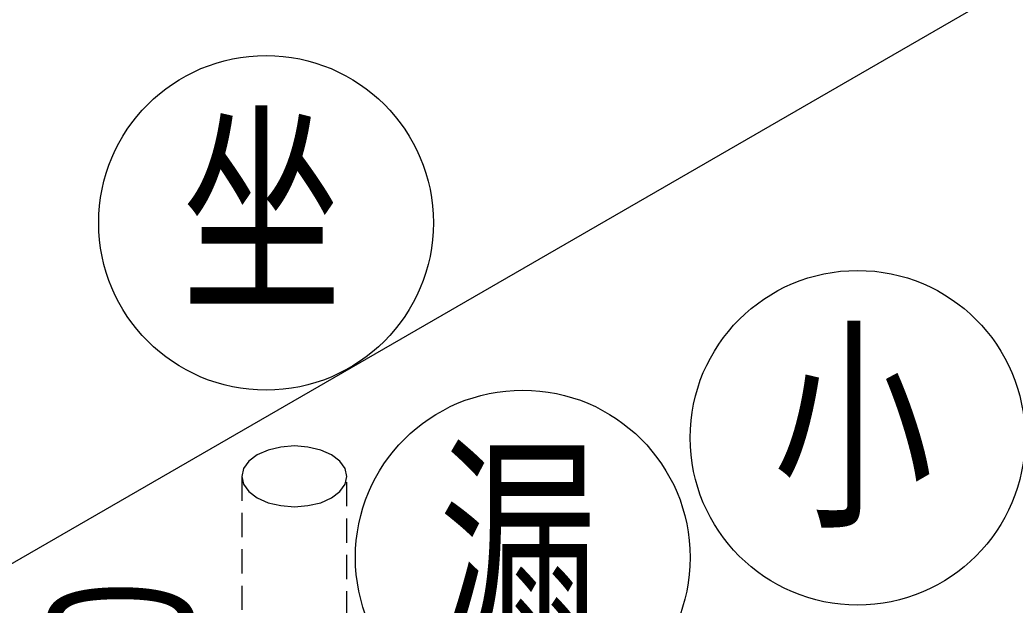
# Model space of a CAD drawing. Header units: millimetres. Extents: x 160489 to 365751, y -78341 to 15608.
# Drawn here: x 323519 to 324559, y -76077 to -75465 of the extents above; entities that cross this region are included whole.
import ezdxf

# ---------------------------------------------------------------- set-up
doc = ezdxf.new("R2010")
doc.units = ezdxf.units.MM
doc.linetypes.add('长划线_2', pattern=[38.1, 25.4, -12.7])
for name, color, linetype, lineweight in [('A-____-NOTE-TEXT', 7, 'Continuous', 5), ('G-____-____-SYMB', 7, 'Continuous', 5), ('P-PIPE-____-IDEN', 7, 'Continuous', 5), ('P-PIPE-____-OTLN', 7, 'Continuous', 35)]:
    doc.layers.add(name, color=color, linetype=linetype, lineweight=lineweight)
doc.styles.add('TJ_FangSong', font='', dxfattribs={"width": 0.7, "height": 150})
doc.styles.add('TJ_FangSong_B', font='', dxfattribs={"width": 0.7, "height": 175})
doc.styles.get('TJ_FangSong').set_extended_font_data('TJ_FangSong')
doc.styles.get('TJ_FangSong_B').set_extended_font_data('TJ_FangSong', bold=True)

# ---------------------------------------------------------------- blocks, each defined once
blk = doc.blocks.new('P_卫生器具标注 - P_卫生器具标注-2592099-卫生间WC2 排水系统图')
at = {"layer": 'A-____-NOTE-TEXT'}
blk.add_circle((120040.4, -75007.1), 175, dxfattribs=at)

msp = doc.modelspace()

# ---------------------------------------------------------------- linework, layer by layer
at = {"layer": 'G-____-____-SYMB'}
msp.add_line((322379, -76686.4), (325898.4, -74654.5), dxfattribs=at)
at = {"layer": 'P-PIPE-____-OTLN', "linetype": '长划线_2', "lineweight": 5}
for p, q in [((323750.6, -75942.4), (323750.6, -76469)), ((323860.6, -76469), (323860.6, -75942.4))]:
    msp.add_line(p, q, dxfattribs=at)
for points in [[(323844.5, -75919.9, 0), (323833.1, -75914.9, 0), (323819.8, -75911.7, 0), (323805.6, -75910.6, 0), (323791.3, -75911.7, 0), (323778.1, -75914.9, 0), (323766.7, -75919.9, 0)], [(323766.7, -75919.9, 0), (323757.9, -75926.5, 0), (323752.4, -75934.1, 0), (323750.6, -75942.4, 0), (323752.4, -75950.6, 0), (323757.9, -75958.2, 0), (323766.7, -75964.8, 0)], [(323844.5, -75964.8, 0), (323853.2, -75958.2, 0), (323858.7, -75950.6, 0), (323860.6, -75942.4, 0), (323858.7, -75934.1, 0), (323853.2, -75926.5, 0), (323844.5, -75919.9, 0)], [(323766.7, -75964.8, 0), (323778.1, -75969.9, 0), (323791.3, -75973, 0), (323805.6, -75974.1, 0), (323819.8, -75973, 0), (323833.1, -75969.9, 0), (323844.5, -75964.8, 0)]]:
    msp.add_polyline3d(points, dxfattribs=at)

# ---------------------------------------------------------------- block references
at = {"layer": 'A-____-NOTE-TEXT'}
for p in [(203735.6, -670.1), (204354, -894.9), (204004, -1020.1)]:
    msp.add_blockref('P_卫生器具标注 - P_卫生器具标注-2592099-卫生间WC2 排水系统图', p, dxfattribs=at)

# ---------------------------------------------------------------- texts
at = {"layer": 'A-____-NOTE-TEXT', "char_height": 175, "width": 213.249, "attachment_point": 1, "style": 'TJ_FangSong_B'}
for s, insert in [('\\fTJ_FangSong|b1|i0|c134|p2|;\\W.7;坐', (323687.8, -75576.9)), ('\\fTJ_FangSong|b1|i0|c134|p2|;\\W.7;小', (324306.3, -75801.8)), ('\\fTJ_FangSong|b1|i0|c134|p2|;\\W.7;漏', (323956.3, -75926.9))]:
    msp.add_mtext(s, dxfattribs=dict(at, insert=insert))
at = {"layer": 'P-PIPE-____-IDEN', "insert": (323549.1, -76466.6), "char_height": 150, "width": 443.333, "attachment_point": 1, "rotation": 90, "style": 'TJ_FangSong'}
msp.add_mtext('De110', dxfattribs=at)

doc.saveas('drawing.dxf')
